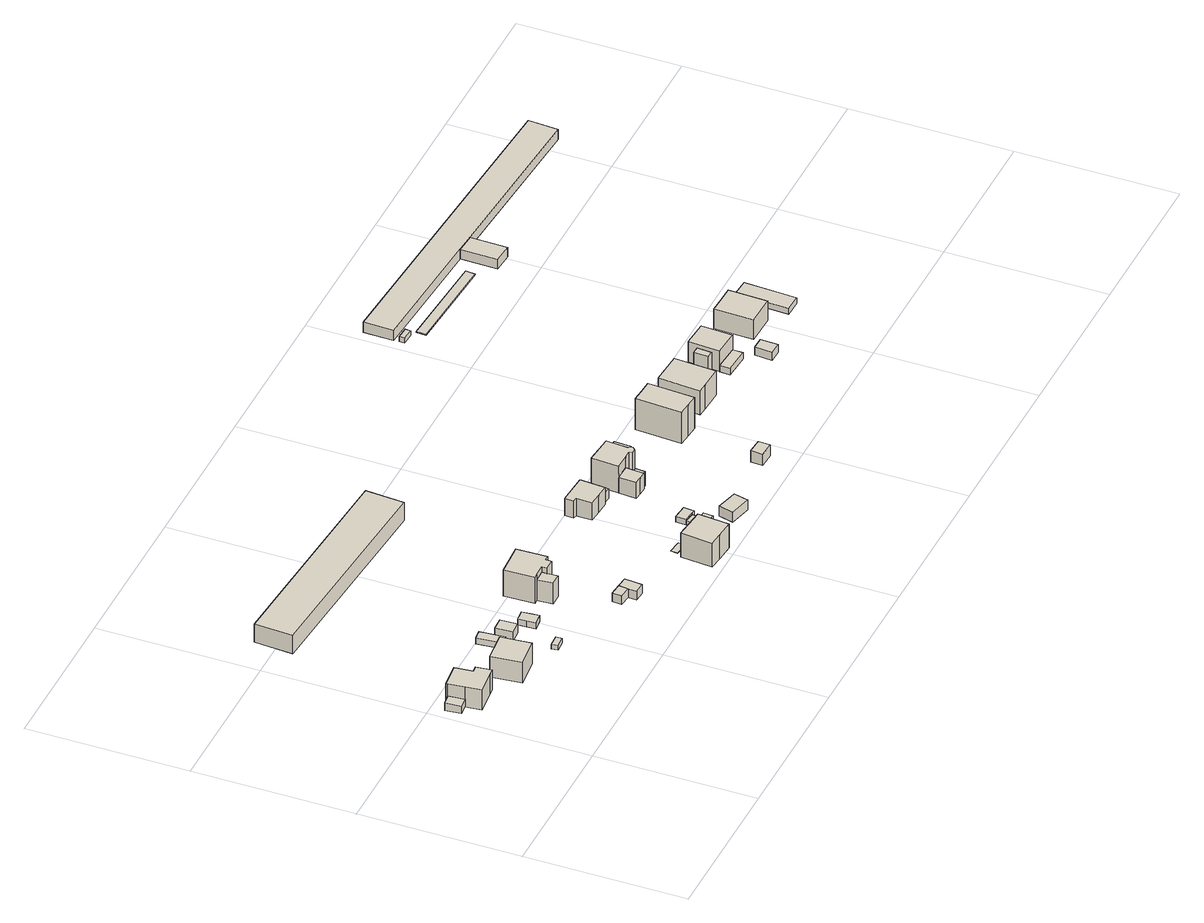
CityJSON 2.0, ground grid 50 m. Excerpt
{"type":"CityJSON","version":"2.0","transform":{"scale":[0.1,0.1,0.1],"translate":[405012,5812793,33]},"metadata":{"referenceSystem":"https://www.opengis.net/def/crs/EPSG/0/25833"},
"CityObjects":{
"building1":{"type":"Building","attributes":{"Gemeindeschluessel":"11000009","BezugspunktDach":"2200","function":"31001_2000","measuredHeight":2.49,"storeysAboveGround":1},"address":[{"country":"Germany","locality":"Berlin","thoroughfareNumber":"17 (1)","thoroughfareName":"Am Wiesenrain"}],"geometry":[{"type":"Solid","lod":"1","boundaries":[[[[0,1,2,3]],[[4,5,6,7]],[[4,7,3,2]],[[5,4,2,1]],[[6,5,1,0]],[[7,6,0,3]]]]}]},
"building2":{"type":"Building","attributes":{"Gemeindeschluessel":"11000009","BezugspunktDach":"2200","function":"31001_1010","measuredHeight":9.01,"storeysAboveGround":2},"address":[{"country":"Germany","locality":"Berlin","thoroughfareNumber":"17","thoroughfareName":"Am Wiesenrain"}],"geometry":[{"type":"Solid","lod":"1","boundaries":[[[[8,9,10,11,12,13,14,15,16]],[[17,18,19,20,21,22,23,24,25]],[[17,25,16,15]],[[18,17,15,14]],[[19,18,14,13]],[[20,19,13,12]],[[21,20,12,11]],[[22,21,11,10]],[[23,22,10,9]],[[24,23,9,8]],[[25,24,8,16]]]]}]},
"building3":{"type":"Building","attributes":{"Gemeindeschluessel":"11000009","BezugspunktDach":"2200","function":"31001_1010","measuredHeight":8.26,"storeysAboveGround":2},"address":[{"country":"Germany","locality":"Berlin","thoroughfareNumber":"17A","thoroughfareName":"Am Wiesenrain"}],"geometry":[{"type":"Solid","lod":"1","boundaries":[[[[26,27,28,29]],[[30,31,32,33]],[[30,33,29,28]],[[31,30,28,27]],[[32,31,27,26]],[[33,32,26,29]]]]}]},
"building4":{"type":"Building","attributes":{"Gemeindeschluessel":"11000009","BezugspunktDach":"2200","function":"31001_2463","measuredHeight":2.63,"storeysAboveGround":1},"address":[{"country":"Germany","locality":"Berlin","thoroughfareNumber":"17A (1)","thoroughfareName":"Am Wiesenrain"}],"geometry":[{"type":"Solid","lod":"1","boundaries":[[[[34,35,36,37,38,39]],[[40,41,42,43,44,45]],[[40,45,39,38]],[[41,40,38,37]],[[42,41,37,36]],[[43,42,36,35]],[[44,43,35,34]],[[45,44,34,39]]]]}]},
"building5":{"type":"Building","attributes":{"Gemeindeschluessel":"11000009","BezugspunktDach":"2200","function":"31001_2000","measuredHeight":1.63,"storeysAboveGround":1},"address":[{"country":"Germany","locality":"Berlin","thoroughfareNumber":"18 (2)","thoroughfareName":"Am Wiesenrain"}],"geometry":[{"type":"Solid","lod":"1","boundaries":[[[[46,47,48,49]],[[50,51,52,53]],[[50,53,49,48]],[[51,50,48,47]],[[52,51,47,46]],[[53,52,46,49]]]]}]},
"building6":{"type":"Building","attributes":{"Gemeindeschluessel":"11000009","BezugspunktDach":"2200","function":"31001_1010","measuredHeight":3.24,"storeysAboveGround":1},"address":[{"country":"Germany","locality":"Berlin","thoroughfareNumber":"18","thoroughfareName":"Am Wiesenrain"}],"geometry":[{"type":"Solid","lod":"1","boundaries":[[[[54,55,56,57]],[[58,59,60,61]],[[58,61,57,56]],[[59,58,56,55]],[[60,59,55,54]],[[61,60,54,57]]]]}]},
"building7":{"type":"Building","attributes":{"Gemeindeschluessel":"11000009","BezugspunktDach":"2200","function":"31001_2000","measuredHeight":2.64,"storeysAboveGround":1},"address":[{"country":"Germany","locality":"Berlin","thoroughfareNumber":"18 (1)","thoroughfareName":"Am Wiesenrain"}],"geometry":[{"type":"Solid","lod":"1","boundaries":[[[[62,63,64,65,66,67]],[[68,69,70,71,72,73]],[[68,73,67,66]],[[69,68,66,65]],[[70,69,65,64]],[[71,70,64,63]],[[72,71,63,62]],[[73,72,62,67]]]]}]},
"building8":{"type":"Building","attributes":{"Gemeindeschluessel":"11000009","BezugspunktDach":"2200","function":"51009_1610","measuredHeight":6.26,"storeysAboveGround":0},"address":[{"country":"Germany","locality":"Berlin"}],"geometry":[{"type":"Solid","lod":"1","boundaries":[[[[74,75,76,77]],[[78,79,80,81]],[[78,81,77,76]],[[79,78,76,75]],[[80,79,75,74]],[[81,80,74,77]]]]}]},
"building9":{"type":"Building","attributes":{"Gemeindeschluessel":"11000009","BezugspunktDach":"2200","function":"31001_2000","measuredHeight":3,"storeysAboveGround":1},"address":[{"country":"Germany","locality":"Berlin","thoroughfareNumber":"19 (1)","thoroughfareName":"Am Wiesenrain"}],"geometry":[{"type":"Solid","lod":"1","boundaries":[[[[82,83,84,85]],[[86,87,88,89]],[[86,89,85,84]],[[87,86,84,83]],[[88,87,83,82]],[[89,88,82,85]]]]}]},
"building10":{"type":"Building","attributes":{"Gemeindeschluessel":"11000009","function":"31001_1010"},"address":[{"country":"Germany","locality":"Berlin","thoroughfareNumber":"19","thoroughfareName":"Am Wiesenrain"}],"children":["building10-1","building10-2"]},
"building10-1":{"type":"BuildingPart","attributes":{"BezugspunktDach":"2200","measuredHeight":12.97,"storeysAboveGround":2},"parents":["building10"],"geometry":[{"type":"MultiSurface","lod":"1","boundaries":[[[90,91,92,93,94,95,96,97,98,99]],[[100,101,102,103,104,105,106,107,108,109]],[[100,109,99,98]],[[101,100,98,97]],[[102,101,97,96]],[[103,102,96,95]],[[104,103,95,94]],[[105,110,111,94,93]],[[112,110,93,92]],[[107,106,92,91]],[[108,107,91,90]],[[109,108,90,99]],[[104,111,110,105]],[[106,105,110,112]]]}]},
"building10-2":{"type":"BuildingPart","attributes":{"BezugspunktDach":"2200","measuredHeight":7.12,"storeysAboveGround":2},"parents":["building10"],"geometry":[{"type":"Solid","lod":"1","boundaries":[[[[113,114,111,110,112]],[[105,104,115,116,106]],[[115,104,111,114]],[[116,115,114,113]],[[106,116,113,112]],[[105,106,112,110]],[[104,105,110,111]]]]}]},
"building11":{"type":"Building","attributes":{"Gemeindeschluessel":"11000009","BezugspunktDach":"2200","function":"31001_2000","measuredHeight":3,"storeysAboveGround":1},"address":[{"country":"Germany","locality":"Berlin","thoroughfareNumber":"19 (2)","thoroughfareName":"Am Wiesenrain"}],"geometry":[{"type":"Solid","lod":"1","boundaries":[[[[117,118,83,82,119]],[[88,87,120,121,122]],[[88,122,119,82]],[[87,88,82,83]],[[120,87,83,118]],[[121,120,118,117]],[[122,121,117,119]]]]}]},
"building12":{"type":"Building","attributes":{"Gemeindeschluessel":"11000009","BezugspunktDach":"2200","function":"31001_2000","measuredHeight":2.2,"storeysAboveGround":1},"address":[{"country":"Germany","locality":"Berlin","thoroughfareNumber":"19 (3)","thoroughfareName":"Am Wiesenrain"}],"geometry":[{"type":"Solid","lod":"1","boundaries":[[[[123,124,125,126]],[[127,128,129,130]],[[127,130,126,125]],[[128,127,125,124]],[[129,128,124,123]],[[130,129,123,126]]]]}]},
"building13":{"type":"Building","attributes":{"Gemeindeschluessel":"11000009","BezugspunktDach":"2200","function":"31001_1010","measuredHeight":11.39,"storeysAboveGround":2},"address":[{"country":"Germany","locality":"Berlin","thoroughfareNumber":"20","thoroughfareName":"Am Wiesenrain"}],"geometry":[{"type":"Solid","lod":"1","boundaries":[[[[131,132,133,134,135,136]],[[137,138,139,140,141,142]],[[137,142,136,135]],[[138,137,135,134]],[[139,138,134,133]],[[140,139,133,132]],[[141,140,132,131]],[[142,141,131,136]]]]}]},
"building14":{"type":"Building","attributes":{"Gemeindeschluessel":"11000009","BezugspunktDach":"2200","function":"31001_2000","measuredHeight":0.068,"storeysAboveGround":1},"address":[{"country":"Germany","locality":"Berlin","thoroughfareNumber":"20 (3)","thoroughfareName":"Am Wiesenrain"}],"geometry":[{"type":"Solid","lod":"1","boundaries":[[[[143,144,145,146]],[[147,148,149,150]],[[147,150,146,145]],[[148,147,145,144]],[[149,148,144,143]],[[150,149,143,146]]]]}]},
"building15":{"type":"Building","attributes":{"Gemeindeschluessel":"11000009","BezugspunktDach":"2200","function":"31001_2000","measuredHeight":2.66,"storeysAboveGround":1},"address":[{"country":"Germany","locality":"Berlin","thoroughfareNumber":"20 (1)","thoroughfareName":"Am Wiesenrain"}],"geometry":[{"type":"Solid","lod":"1","boundaries":[[[[151,152,153,154,155,156]],[[157,158,159,160,161,162]],[[157,162,156,155]],[[158,157,155,154]],[[159,158,154,153]],[[160,159,153,152]],[[161,160,152,151]],[[162,161,151,156]]]]}]},
"building16":{"type":"Building","attributes":{"Gemeindeschluessel":"11000009","BezugspunktDach":"2200","function":"31001_2000","measuredHeight":2.65,"storeysAboveGround":1},"address":[{"country":"Germany","locality":"Berlin","thoroughfareNumber":"20 (2)","thoroughfareName":"Am Wiesenrain"}],"geometry":[{"type":"Solid","lod":"1","boundaries":[[[[163,164,165,166]],[[167,168,169,170]],[[167,170,166,165]],[[168,167,165,164]],[[169,168,164,163]],[[170,169,163,166]]]]}]},
"building17":{"type":"Building","attributes":{"Gemeindeschluessel":"11000009","BezugspunktDach":"2200","function":"31001_2000","measuredHeight":1.98,"storeysAboveGround":1},"address":[{"country":"Germany","locality":"Berlin","thoroughfareNumber":"22 (2)","thoroughfareName":"Am Wiesenrain"}],"geometry":[{"type":"Solid","lod":"1","boundaries":[[[[171,172,173,174,175]],[[176,177,178,168,167]],[[176,167,175,174]],[[177,176,174,173]],[[178,177,173,172]],[[168,178,172,171]],[[167,168,171,175]]]]}]},
"building18":{"type":"Building","attributes":{"Gemeindeschluessel":"11000009","BezugspunktDach":"2200","function":"31001_1010","measuredHeight":10.12,"storeysAboveGround":2},"address":[{"country":"Germany","locality":"Berlin","thoroughfareNumber":"21","thoroughfareName":"Am Wiesenrain"}],"geometry":[{"type":"Solid","lod":"1","boundaries":[[[[179,180,181,182,183,184,185,186,187,188]],[[189,190,191,192,193,194,195,196,197,198]],[[189,198,188,187]],[[190,189,187,186]],[[191,190,186,185]],[[192,191,185,184]],[[193,192,184,183]],[[194,193,183,182]],[[195,194,182,181]],[[196,195,181,180]],[[197,196,180,179]],[[198,197,179,188]]]]}]},
"building19":{"type":"Building","attributes":{"Gemeindeschluessel":"11000009","BezugspunktDach":"2200","function":"31001_2000","measuredHeight":3.81,"storeysAboveGround":1},"address":[{"country":"Germany","locality":"Berlin","thoroughfareNumber":"21 (1)","thoroughfareName":"Am Wiesenrain"}],"geometry":[{"type":"Solid","lod":"1","boundaries":[[[[199,200,201,202]],[[203,204,205,206]],[[203,206,202,201]],[[204,203,201,200]],[[205,204,200,199]],[[206,205,199,202]]]]}]},
"building20":{"type":"Building","attributes":{"Gemeindeschluessel":"11000009","BezugspunktDach":"2200","function":"31001_1010","measuredHeight":3.7,"storeysAboveGround":1},"address":[{"country":"Germany","locality":"Berlin","thoroughfareNumber":"122","thoroughfareName":"Am Wiesenrain"}],"geometry":[{"type":"Solid","lod":"1","boundaries":[[[[207,208,209,210]],[[211,212,213,214]],[[211,214,210,209]],[[212,211,209,208]],[[213,212,208,207]],[[214,213,207,210]]]]}]},
"building21":{"type":"Building","attributes":{"Gemeindeschluessel":"11000009","BezugspunktDach":"2200","function":"31001_2000","measuredHeight":5.01,"storeysAboveGround":1},"address":[{"country":"Germany","locality":"Berlin","thoroughfareNumber":"22 (1)","thoroughfareName":"Am Wiesenrain"}],"geometry":[{"type":"Solid","lod":"1","boundaries":[[[[215,216,217,218]],[[219,220,221,222]],[[219,222,218,217]],[[220,219,217,216]],[[221,220,216,215]],[[222,221,215,218]]]]}]},
"building22":{"type":"Building","attributes":{"Gemeindeschluessel":"11000009","function":"31001_1010"},"address":[{"country":"Germany","locality":"Berlin","thoroughfareNumber":"22","thoroughfareName":"Am Wiesenrain"}],"children":["building22-1","building22-2","building22-3"]},
"building22-1":{"type":"BuildingPart","attributes":{"BezugspunktDach":"2200","measuredHeight":10.93,"storeysAboveGround":2},"parents":["building22"],"geometry":[{"type":"MultiSurface","lod":"1","boundaries":[[[223,224,225,226,227,228,229,230,231,232,233,234]],[[235,236,237,238,239,240,241,242,243,244,245,246]],[[235,246,234,233]],[[236,235,233,232]],[[237,236,232,231]],[[247,248,249,231,230]],[[239,238,230,229]],[[240,239,229,228]],[[241,240,228,227]],[[242,241,227,226]],[[243,242,226,225]],[[244,243,225,224]],[[245,244,224,223]],[[250,251,252,245,223,234],[252,251,253,245]],[[238,237,249,248,247]],[[246,252,251,250]],[[251,252,245,253]]]}]},
"building22-2":{"type":"BuildingPart","attributes":{"BezugspunktDach":"2200","measuredHeight":5.78,"storeysAboveGround":2},"parents":["building22"],"geometry":[{"type":"Solid","lod":"1","boundaries":[[[[254,255,256,257,253,251,250,258]],[[246,252,245,259,260,261,262,263]],[[246,263,258,250]],[[259,245,253,257]],[[260,259,257,256]],[[261,260,256,255]],[[262,261,255,254]],[[263,262,254,258]],[[252,246,250,251]],[[245,252,251,253]]]]}]},
"building22-3":{"type":"BuildingPart","attributes":{"BezugspunktDach":"2200","measuredHeight":8.12,"storeysAboveGround":2},"parents":["building22"],"geometry":[{"type":"Solid","lod":"1","boundaries":[[[[264,265,248,247]],[[237,266,267,238]],[[266,237,248,265]],[[267,266,265,264]],[[238,267,264,247]],[[237,238,247,248]]]]}]},
"building23":{"type":"Building","attributes":{"Gemeindeschluessel":"11000009","BezugspunktDach":"2200","function":"31001_2143","measuredHeight":3.92,"storeysAboveGround":1},"address":[{"country":"Germany","locality":"Berlin","thoroughfareNumber":"23 (1)","thoroughfareName":"Am Wiesenrain"}],"geometry":[{"type":"Solid","lod":"1","boundaries":[[[[268,269,270,271]],[[272,273,274,275]],[[272,275,271,270]],[[273,272,270,269]],[[274,273,269,268]],[[275,274,268,271]]]]}]},
"building24":{"type":"Building","attributes":{"Gemeindeschluessel":"11000009","BezugspunktDach":"2200","function":"31001_1010","measuredHeight":11.6,"storeysAboveGround":2},"address":[{"country":"Germany","locality":"Berlin","thoroughfareNumber":"23, 23A","thoroughfareName":"Am Wiesenrain"}],"geometry":[{"type":"Solid","lod":"1","boundaries":[[[[276,277,278,279,280,281]],[[282,283,284,285,286,287]],[[282,287,281,280]],[[283,282,280,279]],[[284,283,279,278]],[[285,284,278,277]],[[286,285,277,276]],[[287,286,276,281]]]]}]},
"building25":{"type":"Building","attributes":{"Gemeindeschluessel":"11000009","BezugspunktDach":"2200","function":"31001_1010","measuredHeight":9,"storeysAboveGround":1},"address":[{"country":"Germany","locality":"Berlin","thoroughfareNumber":"24","thoroughfareName":"Am Wiesenrain"}],"geometry":[{"type":"Solid","lod":"1","boundaries":[[[[288,289,290,291,292]],[[293,294,295,296,297]],[[293,297,292,291]],[[294,293,291,290]],[[295,294,290,289]],[[296,295,289,288]],[[297,296,288,292]]]]}]},
"building26":{"type":"Building","attributes":{"Gemeindeschluessel":"11000009","BezugspunktDach":"2200","function":"31001_2000","measuredHeight":2.22,"storeysAboveGround":1},"address":[{"country":"Germany","locality":"Berlin","thoroughfareNumber":"25 (1)","thoroughfareName":"Am Wiesenrain"}],"geometry":[{"type":"Solid","lod":"1","boundaries":[[[[298,299,300,301]],[[302,303,304,305]],[[302,305,301,300]],[[303,302,300,299]],[[304,303,299,298]],[[305,304,298,301]]]]}]},
"building27":{"type":"Building","attributes":{"Gemeindeschluessel":"11000009","BezugspunktDach":"2200","function":"31001_2000","measuredHeight":1.75,"storeysAboveGround":1},"address":[{"country":"Germany","locality":"Berlin","thoroughfareNumber":"1B (10)","thoroughfareName":"Hinter dem Kurpark"}],"geometry":[{"type":"Solid","lod":"1","boundaries":[[[[306,307,308,309]],[[310,311,312,313]],[[310,313,309,308]],[[311,310,308,307]],[[312,311,307,306]],[[313,312,306,309]]]]}]},
"building28":{"type":"Building","attributes":{"Gemeindeschluessel":"11000009","function":"31001_1010"},"address":[{"country":"Germany","locality":"Berlin","thoroughfareNumber":"25","thoroughfareName":"Am Wiesenrain"}],"children":["building28-1","building28-2"]},
"building28-1":{"type":"BuildingPart","attributes":{"BezugspunktDach":"2200","measuredHeight":8.56,"storeysAboveGround":2},"parents":["building28"],"geometry":[{"type":"Solid","lod":"1","boundaries":[[[[314,315,316,317]],[[318,319,320,321]],[[318,321,317,316],[322,323,324,325]],[[319,318,316,315]],[[320,319,315,314]],[[321,320,314,317]],[[324,323,322,325]]]]}]},
"building28-2":{"type":"BuildingPart","attributes":{"BezugspunktDach":"2200","measuredHeight":5.78,"storeysAboveGround":2},"parents":["building28"],"geometry":[{"type":"Solid","lod":"1","boundaries":[[[[325,324,326,327]],[[328,323,322,329]],[[328,329,327,326]],[[323,328,326,324]],[[329,322,325,327]],[[322,323,324,325]]]]}]},
"building29":{"type":"Building","attributes":{"Gemeindeschluessel":"11000009","BezugspunktDach":"2200","function":"31001_2000","measuredHeight":2.86,"storeysAboveGround":1},"address":[{"country":"Germany","locality":"Berlin","thoroughfareNumber":"25A (1)","thoroughfareName":"Am Wiesenrain"}],"geometry":[{"type":"Solid","lod":"1","boundaries":[[[[330,331,332,333]],[[334,335,336,337]],[[334,337,333,332]],[[335,334,332,331]],[[336,335,331,330]],[[337,336,330,333]]]]}]},
"building30":{"type":"Building","attributes":{"Gemeindeschluessel":"11000009","BezugspunktDach":"2200","function":"31001_1010","measuredHeight":9.67,"storeysAboveGround":2},"address":[{"country":"Germany","locality":"Berlin","thoroughfareNumber":"25A","thoroughfareName":"Am Wiesenrain"}],"geometry":[{"type":"Solid","lod":"1","boundaries":[[[[338,339,340,341,342]],[[343,344,345,346,347]],[[343,347,342,341]],[[344,343,341,340]],[[345,344,340,339]],[[346,345,339,338]],[[347,346,338,342]]]]}]},
"building31":{"type":"Building","attributes":{"Gemeindeschluessel":"11000009","BezugspunktDach":"2200","function":"31001_2741","measuredHeight":0.294,"storeysAboveGround":1},"address":[{"country":"Germany","locality":"Berlin","thoroughfareNumber":"1B (9)","thoroughfareName":"Hinter dem Kurpark"}],"geometry":[{"type":"Solid","lod":"1","boundaries":[[[[348,349,350,351]],[[352,353,354,355]],[[352,355,351,350]],[[353,352,350,349]],[[354,353,349,348]],[[355,354,348,351]]]]}]},
"building32":{"type":"Building","attributes":{"Gemeindeschluessel":"11000009","BezugspunktDach":"2200","function":"31001_2463","measuredHeight":2.03,"storeysAboveGround":1},"address":[{"country":"Germany","locality":"Berlin","thoroughfareNumber":"26","thoroughfareName":"Am Wiesenrain"}],"geometry":[{"type":"Solid","lod":"1","boundaries":[[[[356,357,358,359]],[[360,361,362,363]],[[360,363,359,358]],[[361,360,358,357]],[[362,361,357,356]],[[363,362,356,359]]]]}]},
"building33":{"type":"Building","attributes":{"Gemeindeschluessel":"11000009","BezugspunktDach":"2200","function":"31001_2000","measuredHeight":3.35,"storeysAboveGround":1},"address":[{"country":"Germany","locality":"Berlin","thoroughfareNumber":"1B (8)","thoroughfareName":"Hinter dem Kurpark"}],"geometry":[{"type":"Solid","lod":"1","boundaries":[[[[364,365,366,367]],[[368,369,370,371]],[[368,371,367,366]],[[369,368,366,365]],[[370,369,365,364]],[[371,370,364,367]]]]}]},
"building34":{"type":"Building","attributes":{"Gemeindeschluessel":"11000009","BezugspunktDach":"2200","function":"31001_2741","measuredHeight":5.02,"storeysAboveGround":1},"address":[{"country":"Germany","locality":"Berlin","thoroughfareNumber":"1B (7)","thoroughfareName":"Hinter dem Kurpark"}],"geometry":[{"type":"Solid","lod":"1","boundaries":[[[[372,373,374,375,376,377,378]],[[379,380,381,382,383,368,384]],[[379,384,378,377]],[[380,379,377,376]],[[381,380,376,375]],[[382,381,375,374]],[[383,382,374,373]],[[368,383,373,372]],[[384,368,372,378]]]]}]}
},
"vertices":[
[9,397,54],[43,401,54],[38,451,54],[4,447,54],[38,451,29],[43,401,29],[9,397,29],[4,447,29],
[38,451,96],[43,401,96],[49,353,96],[125,361,96],[145,363,96],[139,411,96],[119,409,96],[113,465,96],[37,457,96],[113,465,27],[119,409,27],[139,411,27],[145,363,27],[125,361,27],[49,353,27],[43,401,27],[38,451,27],[37,457,27],
[226,306,82],[318,315,82],[309,410,82],[216,401,82],[309,410,10],[318,315,10],[226,306,10],[216,401,10],
[325,407,51],[339,409,51],[353,410,51],[346,488,51],[332,487,51],[317,485,51],[332,487,30],[346,488,30],[353,410,30],[339,409,30],[325,407,30],[317,485,30],
[402,273,27],[437,276,27],[436,295,27],[400,293,27],[436,295,11],[437,276,11],[402,273,11],[400,293,11],
[374,397,57],[414,400,57],[411,453,57],[372,451,57],[411,453,25],[414,400,25],[374,397,25],[372,451,25],
[448,387,47],[450,360,47],[485,364,47],[482,391,47],[480,417,47],[447,414,47],[480,417,26],[482,391,26],[485,364,26],[450,360,26],[448,387,26],[447,414,26],
[757,887,94],[765,1007,94],[83,1053,94],[76,934,94],[83,1053,31],[765,1007,31],[757,887,31],[76,934,31],
[685,182,53],[688,212,53],[651,215,53],[648,186,53],[651,215,23],[688,212,23],[685,182,23],[648,186,23],
[551,406,120],[565,406,120],[565,407,120],[603,408,120],[604,391,120],[638,392,120],[638,410,120],[653,411,120],[650,506,120],[548,500,120],[650,506,30],[653,411,30],[638,410,30],[638,392,30],[604,391,30],[603,408,30],[565,407,30],[565,406,30],[551,406,30],[548,500,30],[603,408,102],[604,391,102],[565,407,102],
[569,358,102],[605,359,102],[605,359,30],[569,358,30],
[718,153,53],[723,209,53],[683,156,53],[723,209,23],[718,153,23],[683,156,23],
[718,440,51],[721,501,51],[661,505,51],[660,443,51],[661,505,29],[721,501,29],[718,440,29],[660,443,29],
[939,14,112],[996,10,112],[998,35,112],[1004,107,112],[905,117,112],[897,18,112],[905,117,29],[1004,107,29],[998,35,29],[996,10,29],[939,14,29],[897,18,29],
[959,125,30],[961,148,30],[919,153,30],[917,131,30],[919,153,29],[961,148,29],[959,125,29],[917,131,29],
[1086,95,51],[1089,127,51],[1084,127,51],[1052,130,51],[1031,132,51],[1029,100,51],[1031,132,25],[1052,130,25],[1084,127,25],[1089,127,25],[1086,95,25],[1029,100,25],
[1084,127,37],[1086,159,37],[1052,163,37],[1052,130,37],[1052,163,23],[1086,159,23],[1084,127,23],[1052,130,23],
[1086,159,42],[1098,158,42],[1101,191,42],[1055,195,42],[1052,163,42],[1055,195,23],[1101,191,23],[1098,158,23],
[963,456,91],[962,407,91],[1001,404,91],[1041,402,91],[1041,408,91],[1046,476,91],[1046,480,91],[1005,483,91],[952,486,91],[951,458,91],[952,486,31],[1005,483,31],[1046,480,31],[1046,476,31],[1041,408,31],[1041,402,31],[1001,404,31],[962,407,31],[963,456,31],[951,458,31],
[1073,405,63],[1078,472,63],[1046,476,63],[1041,408,63],[1046,476,30],[1078,472,30],[1073,405,30],[1041,408,30],
[1204,42,40],[1215,87,40],[1147,104,40],[1135,58,40],[1147,104,6],[1215,87,6],[1204,42,6],[1135,58,6],
[1171,337,75],[1173,366,75],[1157,368,75],[1155,338,75],[1157,368,25],[1173,366,25],[1171,337,25],[1155,338,25],
[1159,390,118],[1181,390,118],[1187,380,118],[1198,380,118],[1204,385,118],[1207,387,118],[1208,395,118],[1201,402,118],[1205,454,118],[1206,469,118],[1118,476,118],[1111,391,118],[1118,476,26],[1206,469,26],[1205,454,26],[1201,402,26],[1208,395,26],[1207,387,26],[1204,385,26],[1198,380,26],[1187,380,26],[1181,390,26],[1159,390,26],[1111,391,26],[1201,402,107],[1205,454,107],[1205,454,80],[1111,391,81],[1135,391,81],[1135,391,26],[1159,390,81],
[1131,334,81],[1155,333,81],[1155,338,81],[1157,368,81],[1107,336,81],[1157,368,26],[1155,338,26],[1155,333,26],[1131,334,26],[1107,336,26],
[1223,401,107],[1225,452,107],[1225,452,26],[1223,401,26],
[1456,80,44],[1458,117,44],[1410,120,44],[1408,83,44],[1410,120,5],[1458,117,5],[1456,80,5],[1408,83,5],
[1449,324,115],[1488,322,115],[1497,466,115],[1458,468,115],[1419,471,115],[1410,327,115],[1419,471,7],[1458,468,7],[1497,466,7],[1488,322,7],[1449,324,7],[1410,327,7],
[1579,328,93],[1649,324,93],[1657,455,93],[1557,461,93],[1549,330,93],[1557,461,9],[1657,455,9],[1649,324,9],[1579,328,9],[1549,330,9],
[1817,315,42],[1818,347,42],[1738,352,42],[1736,320,42],[1738,352,20],[1818,347,20],[1817,315,20],[1736,320,20],
[1539,1198,51],[1540,1215,51],[1502,1217,51],[1502,1201,51],[1502,1217,34],[1540,1215,34],[1539,1198,34],[1502,1201,34],
[1818,347,93],[1823,444,93],[1744,449,93],[1738,352,93],[1744,449,21],[1823,444,21],[1818,347,21],[1738,352,21],[1740,377,21],[1743,422,21],[1743,422,79],[1740,377,79],
[1720,423,79],[1718,378,79],[1720,423,21],[1718,378,21],
[1882,236,48],[1884,291,48],[1846,292,48],[1842,238,48],[1846,292,20],[1884,291,20],[1882,236,20],[1842,238,20],
[1993,315,98],[1997,436,98],[1949,437,98],[1901,439,98],[1899,318,98],[1901,439,30],[1949,437,30],[1997,436,30],[1993,315,30],[1899,318,30],
[1869,1143,33],[1872,1174,33],[1564,1192,33],[1562,1162,33],[1564,1192,30],[1872,1174,30],[1869,1143,30],[1562,1162,30],
[2098,272,49],[2105,434,49],[2050,437,49],[2044,273,49],[2050,437,29],[2105,434,29],[2098,272,29],[2044,273,29],
[1979,1093,64],[1981,1206,64],[1920,1210,64],[1918,1096,64],[1920,1210,31],[1981,1206,31],[1979,1093,31],[1918,1096,31],
[1920,1210,66],[1940,1209,66],[2528,1173,66],[2531,1219,66],[2534,1265,66],[1506,1327,66],[1504,1235,66],[1506,1327,31],[2534,1265,31],[2531,1219,31],[2528,1173,31],[1940,1209,31],[1504,1235,31]
]}
